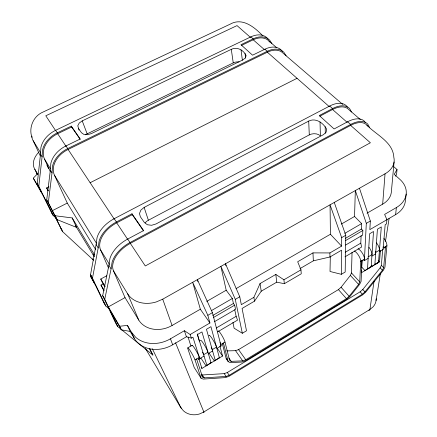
<?xml version="1.0" encoding="UTF-8"?>
<svg xmlns="http://www.w3.org/2000/svg" width="437" height="437" viewBox="0 0 437 437"><rect width="100%" height="100%" fill="white"/><g stroke="black" fill="none" stroke-linecap="round" stroke-linejoin="round"><path stroke-width="0.66" d="M330.301 256.514L330.022 271.475L341.346 274.31L341.548 250.199L329.957 256.983L313.334 260.834L300.006 268.602M341.581 246.124L341.658 237.652L330.055 204.816L330.41 234.265L341.581 246.124L329.908 252.941L312.979 252.886L297.679 261.758L300.973 269.837L301.246 273.797L284.34 283.695L276.741 282.165L261.217 291.217L254.52 301.153L242.076 308.44L246.49 330.793L242.333 333.267L234.112 328.203L232.926 322.326M334.267 202.44L345.76 235.27L345.181 272.027L341.346 274.31M226.754 350.911L235.538 350.665L238.58 349.611L338.424 289.6L341.079 287.256L350.37 275.43L351.474 272.961L352.058 252.264M345.618 245.037L362.644 235.09L362.857 230.501L361.41 229.043L361.645 223.586L354.544 216.479L355.336 190.559L366.315 223.345L364.382 260.594L363.797 260.479L364.463 259.097A6.981 2.627 57.9 0 0 362.448 253.285A6.981 2.627 57.9 0 0 358.089 248.751M344.968 256.836L361.607 247.036L360.793 243.13L361.12 235.669M218.609 330.896A7.391 1.153 60.1 0 1 222.329 336.222A7.391 1.153 60.1 0 1 224.995 342.056L229.605 360.443L231.195 361.361L242.699 360.853L245.752 359.76L346.448 298.651L349.141 296.291L358.608 284.4L359.755 281.931L360.678 261.348A6.992 2.589 57.9 0 0 358.646 255.536A6.992 2.589 57.9 0 0 354.309 250.98M361.475 270.142L361.35 272.792L379.496 261.91L380.414 250.488M361.601 267.488L361.912 260.856M38.467 152.529A23.707 15.656 -21.1 0 0 34.807 169.277L37.495 173.806L33.294 178.17L41.258 191.827L37.254 183.742L40.504 154.19L40.898 147.542A23.074 17.524 -29.7 0 1 55.625 130.319L250.833 36.877A21.703 14.945 -50.4 0 1 267.428 38.259L268.143 39.374M361.497 266.887L365.004 270.601L367.533 268.782L369.587 233.784L373.509 231.49L371.21 266.581L368.642 268.422M359.46 188.238L370.336 221.013L369.833 229.633L395.632 214.627A26.843 19.862 2.9 0 0 405.361 201.178L406.192 194.055M56.122 218.205L53.172 215.436L38.789 186.364L42.094 156.779L42.504 150.12A23.166 17.518 -29.9 0 1 57.302 132.843L71.297 126.124L80.217 139.01L65.976 145.931A23.625 17.458 -30.4 0 0 50.823 163.482L50.348 170.179L46.71 199.922L62.557 231.594L93.447 260.102M55.226 215.769L72.181 217.926L76.584 227.42L57.127 219.636L48.316 202.67L52.019 172.894L52.506 166.191A23.718 17.442 -30.5 0 1 67.735 148.585L267.258 51.287A22.265 14.814 -49.7 0 1 283.984 52.435L286.104 55.805M371.39 265.325L372.269 266.242L374.875 264.38L377.415 229.201L381.31 226.918L378.529 262.189L375.886 264.074M367.031 213.163L382.675 204.15L385.041 173.811A24.527 17.393 0.8 0 0 393.846 157.413C393.109 141.943 376.213 134.962 366.9 125.157M201.211 374.4L202.364 374.973L224.219 373.63L227.306 372.51L360.154 291.807L362.797 289.485L380.157 267.854L381.354 265.363L382.73 249.117M379.36 251.674L383.074 249.461L385.194 224.645L386.543 223.859L386.909 219.664L384.626 214.387L396.354 207.575A27.165 19.938 2.6 0 0 399.893 179.367L394.229 174.314L397.031 169.556L393.54 166.475M201.572 375.563L202.511 377.022L204.232 377.868L226.098 376.432L229.19 375.301L362.344 294.205L364.993 291.878L382.441 270.219L383.648 267.728L385.543 246.555L385.297 247.468L383.986 248.145M394.081 161.98L391.295 192.553A23.336 17.163 1.7 0 1 382.675 204.15M383.959 238.449A6.921 2.846 57.4 0 1 386.914 245.741L384.942 267.215L383.468 270.126L365.665 292.211L362.59 294.909L229.064 376.279L225.481 377.595L203.139 379.098L201.058 378.18L194.181 367.457L187.905 348.934A7.478 0.814 60.5 0 1 190.264 350.851A7.478 0.814 60.5 0 1 195.006 359.897L201.058 378.18M397.031 169.556L396.61 173.871L395.671 176.215M395.632 214.627L396.354 207.575M91.224 275.376L90.705 276.588L94.228 282.63L90.503 274.868L96.124 244.54L97.03 237.712A26.193 16.814 -32.6 0 1 114.21 218.697L329.667 106.033A24.406 14.06 -47.4 0 1 346.754 106.186L347.371 107.278M109.403 309.041L105.759 305.982L92.469 278.232L98.188 247.888L99.117 241.06A26.307 16.775 -32.7 0 1 116.384 221.98L131.985 213.797L143.598 230.578L127.702 239.055A26.908 16.546 -33.1 0 0 109.949 258.458L108.906 265.303L102.679 295.696L115.679 323.069L117.69 326.532L152.884 355.084L149.591 348.426M374.056 281.188L369.915 309.445A4.66 1.699 53.2 0 1 368.888 310.248M204.052 356.062L199.753 358.624L192.925 337.217L191.346 338.14L186.419 336.769L172.675 344.793A28.826 24.122 -23.8 0 1 134.219 338.265L130.16 331.415L121.366 329.853L119.672 326.253L108.365 306.867L104.754 299.247L111.085 268.842L112.151 261.998A27.034 16.491 -33.2 0 1 130.002 242.53L350.654 124.441A25.128 13.716 -46.7 0 1 367.807 124.212L369.576 127.484M376.077 300.547L380.343 273.66M385.467 241.404L389.094 218.555M254.52 301.153L253.875 297.329L260.053 283.569L275.818 274.431L283.93 279.784L284.34 283.695M361.421 261.889L362.076 260.518L361.088 281.395L359.678 284.29L349.857 296.619L346.732 299.361L245.605 360.771L242.054 362.044L230.097 362.584L228.169 361.596L226.229 358.766L222.406 343.919M206.838 365.152L197.448 334.567L201.954 331.929L211.027 362.639L206.067 365.933L200.96 358.149L198.382 359.684M210.208 363.447L211.027 362.639M215.206 360.132L206.45 329.296L210.929 326.674L219.369 357.635L214.338 360.973L209.17 353.254L208.001 353.954M218.451 358.504L219.369 357.635M144.139 207.422L140.872 210.11L139.474 213.513L140.343 216.736L144.423 222.553L147.378 224.755L151.617 225.279L155.982 223.968L323.369 134.689L326.068 132.296L326.723 129.357C323.484 123.081 315.847 117.471 308.702 121.093L144.139 207.422L148.389 220.237A8.478 6.397 -18 0 0 145.204 222.892M78.321 128.26L81.457 132.728L83.86 134.388L87.476 134.716L91.322 133.607L242.754 59.962L245.299 58.001L246.135 55.641C243.726 50.157 237.029 46.42 231.299 49.343L82.222 120.885L79.217 123.059L77.786 125.752L79.048 130.106M367.533 268.782L371.21 266.581M374.875 264.38L378.529 262.189M201.189 367.309L201.91 368.424L222.553 356.046L219.942 346.164M195.006 359.897L199.338 357.324A7.462 0.863 60.5 0 0 195.077 349.026A7.462 0.863 60.5 0 0 192.007 345.667M220.871 345.328L220.756 344.58L224.995 342.056M360.678 261.348L364.463 259.097M368.233 256.852L371.991 254.618A6.965 2.704 57.7 0 0 368.975 247.304M386.914 245.741L383.2 247.948A6.932 2.813 57.5 0 0 383.14 246.736M208.334 353.511L212.606 350.971M216.861 348.436L221.1 345.913L212.404 312.657L197.377 279.631L197.912 281.586M364.382 260.594L368.145 258.354M371.892 256.12L375.634 253.892M187.768 347.874L192.078 345.339M217.692 331.814L237.542 320.119L236.149 316.328L234.729 309.664M216.206 328.04L236.149 316.328M345.235 252.269L360.793 243.13M119.672 326.253L127.44 325.401L131.532 332.295L135.678 337.288A29.203 24.27 -23.5 0 0 170.463 338.812L184.403 330.711L190.171 334.518L209.924 322.987L207.826 315.312L192.673 282.286L200.343 309.205L209.924 322.987M253.875 297.329L241.328 304.655L239.771 296.778L225.497 263.779L225.913 265.745M283.93 279.784L300.973 269.837M214.556 321.621L235.548 309.352L234.664 305.168L233.407 303.469L232.342 298.482L226.191 290.223L220.898 266.373L235.292 299.372L242.333 333.267M212.841 315.427L233.407 303.469M345.328 238.394L361.41 229.043M213.48 317.508L234.664 305.168M345.601 240.552L362.857 230.501M211.513 310.549L232.342 298.482M344.831 233.325L361.645 223.586M207.826 315.312L212.404 312.657M235.292 299.372L239.771 296.778M341.658 237.652L345.76 235.27M366.315 223.345L370.336 221.013M206.75 301.393L226.191 290.223M341.297 224.088L354.544 216.479M367.593 126.069A23.833 13.012 -46.7 0 0 350.632 125.392L130.324 243.382A25.641 15.645 -33.2 0 0 113.511 270.902L125.031 297.613L138.758 320.086A24.98 20.61 -22.2 0 0 172.085 325.489L200.343 309.205M236.062 288.622L330.41 234.265M113.511 270.902L127.664 293.833A26.362 21.08 -21.2 0 0 156.255 301.951L162.728 299.176L385.041 173.811M108.365 306.867L125.031 297.613M103.93 290.927L100.98 285.071L103.039 283.952L100.756 279.024L106.737 275.78M365.337 122.677L364.748 121.59A25.024 13.771 -46.8 0 0 347.601 121.765L334.108 128.964L319.278 115.548L332.568 108.573A24.505 14.017 -47.3 0 1 349.66 108.676L351.517 111.976M148.389 220.237L309.287 134.896A7.997 5.588 -3.7 0 1 320.387 135.809L320.031 121.961M108.48 267.941L100.619 250.008A24.953 15.907 -32.7 0 1 116.717 222.843L132.291 214.665L131.985 213.797M319.906 116.171L332.573 109.523A23.243 13.29 -47.3 0 1 348.781 109.6L360.328 119.514M52.276 210.71L67.282 203.085L95.61 249.456M90.137 182.721L297.045 78.31M47.983 190.778L46.606 187.926L48.9 186.785M67.282 203.085L54.439 175.182A22.5 16.54 -30.5 0 1 68.101 149.459L267.346 52.221A21.118 14.05 -49.7 0 1 283.209 53.292L342.772 104.438M85.543 134.82A7.489 4.927 -18.6 0 1 87.16 133.848L233.238 62.901A7.025 4.425 -9.1 0 1 239.072 61.923M282.291 51.495L281.586 50.381A22.183 14.831 -49.8 0 0 264.877 49.201L252.548 55.193L240.956 44.705L253.11 38.877A21.784 14.929 -50.3 0 1 269.722 40.22L271.885 43.596M50.424 171.828L44.508 159.09A21.97 16.611 -29.9 0 1 57.673 133.717L71.652 127.003L80.173 139.327M241.683 45.339L253.214 39.8A20.659 14.159 -50.3 0 1 269.766 42.023M382.457 249.369L383.074 249.461M222.99 343.957L223.542 343.739L223.433 342.99L228.169 361.596M199.07 358.193L199.414 358.34L199.338 357.324M226.229 358.766L227.196 359.269M220.734 345.64L221.1 345.913M90.705 276.588L96.014 286.361L103.842 302.688L104.885 303.568M262.544 35.55C254.367 27.089 242.278 17.114 230.075 24.215L42.821 112.162C33.37 116.122 28.465 127.828 31.95 137.349M268.963 41.062L276.692 47.699M250.833 36.877L253.11 38.877M264.877 49.201L267.258 51.287M329.667 106.033L332.568 108.573M347.601 121.765L350.654 124.441M250.428 37.358L237.034 25.603L45.792 115.783L55.625 130.625M253.214 39.8L264.456 49.681M267.346 52.221L329.17 106.53M332.573 109.523L347.087 122.273M350.632 125.392L370.385 142.762L145.286 265.969L130.324 243.382M199.414 358.324L199.753 358.624M60.978 228.879L61.972 229.796M33.294 178.17L43.187 195.721L51.664 212.841L52.648 213.764M378.163 260.539L379.496 261.91M381.354 265.363L383.648 267.728M380.157 267.854L382.441 270.219M351.474 272.961L359.755 281.931M350.37 275.43L358.608 284.4M362.797 289.485L364.993 291.878M360.154 291.807L362.344 294.205M341.079 287.256L349.141 296.291M338.424 289.6L346.448 298.651M238.58 349.611L245.752 359.76M235.538 350.665L242.699 360.853M132.291 214.665L143.511 230.878M228.939 358.083L231.195 361.361M217.331 348.398L222.553 356.046M227.306 372.51L229.19 375.301M224.219 373.63L226.098 376.432M55.625 130.319L57.302 132.843M65.976 145.931L67.735 148.585M114.21 218.697L116.384 221.98M127.702 239.055L130.002 242.53M57.673 133.717L65.971 146.237M68.101 149.459L114.166 218.992M116.717 222.843L127.648 239.339M202.364 374.973L204.232 377.868M31.857 136.136A21.484 13.689 -20.2 0 0 33.174 140.725L40.827 153.125M44.508 159.09L50.359 168.567M54.439 175.182L96.424 243.212M100.619 250.008L109.545 264.478M40.504 154.19L42.094 156.779M50.348 170.179L52.019 172.894M96.124 244.54L98.188 247.888M108.906 265.303L111.085 268.842M72.181 217.926L94.643 255.044M75.541 225.7L94.206 256.634M152.884 355.084L149.711 349.392M145.445 348.518L180.738 407.497L183.425 410.791A16.961 15.437 -29.4 0 0 199.589 413.943L203.85 411.982L369.915 309.445L373.007 306.921A16.087 13.323 6.8 0 0 376.17 298.793M46.606 187.926L48.349 190.854M100.756 279.024L105.213 286.525M103.039 283.952L104.743 286.825M100.98 285.071L104.039 290.255M37.254 183.742L38.789 186.364M46.71 199.922L48.316 202.67M90.503 274.868L92.469 278.232M102.679 295.696L104.754 299.247M57.127 219.636L54.183 214.589L62.557 231.594M121.366 329.853L110.102 310.532L117.69 326.532M51.664 212.841L53.172 215.436M103.842 302.688L105.759 305.982M92.66 258.835L93.289 260.037M93.141 254.41L94.075 256.224M34.807 169.277L37.418 174.625M152.36 348.792L180.738 407.497A4.911 2.119 -37.9 0 0 181.688 408.131M33.174 140.725L40.313 155.965M46.874 165.028L48.573 168.677M127.44 325.401L130.16 331.415M131.532 332.295L134.219 338.265M127.664 293.833L138.758 320.086M175.543 342.783L203.85 411.982A4.987 0.279 63.8 0 1 203.735 412.228M71.297 126.124L71.652 127.003M82.222 120.885L87.16 133.848M170.463 338.812L172.675 344.793M162.728 299.176L172.085 325.489M184.403 330.711L186.419 336.769M202.511 377.022L196.606 358.946L196.781 359.662M190.171 334.518L191.346 338.14M198.595 358.105L201.91 368.424M188.041 336.96L190.903 346.055M197.24 333.884L199.338 341.095M260.053 283.569L261.217 291.217M231.299 49.343L233.238 62.901M241.027 49.84L242.371 60.202M245.053 53.516L245.616 58.055M275.818 274.431L276.741 282.165M312.979 252.886L313.334 260.834M308.702 121.093L309.287 134.896M325.183 126.664L325.297 133.258M329.908 252.941L329.957 256.983M375.667 251.177A6.954 2.737 57.7 0 1 375.744 252.389L379.48 250.166A6.943 2.775 57.6 0 0 376.492 242.863M200.55 340.636A7.44 0.961 60.4 0 1 203.729 343.919A7.44 0.961 60.4 0 1 207.946 352.2L203.647 354.757A7.451 0.912 60.4 0 0 202.615 352.244M209.039 335.643A7.413 1.054 60.2 0 1 212.316 338.85A7.413 1.054 60.2 0 1 216.501 347.115L212.229 349.655A7.424 1.011 60.3 0 0 211.224 347.131M220.002 342.548A7.402 1.103 60.2 0 1 220.756 344.58M37.227 174.221A23.461 15.639 -21.2 0 1 36.735 172.522"/></g></svg>
